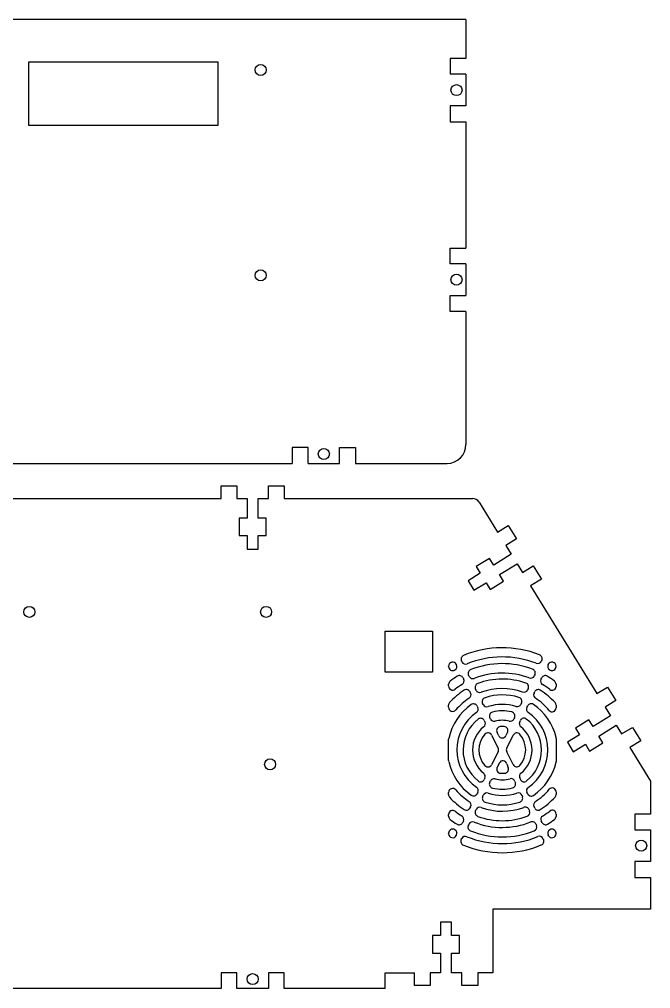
# Model space of a CAD drawing. Header units: millimetres. Extents: x -166 to 219, y -300 to 75.
# Drawn here: x 19.6 to 219.4, y -299.7 to 6.9 of the extents above; entities that cross this region are included whole.
import ezdxf

# ---------------------------------------------------------------- set-up
doc = ezdxf.new("R2010")
doc.units = ezdxf.units.MM

msp = doc.modelspace()

# ---------------------------------------------------------------- linework, layer by layer
at = {"color": 7, "linetype": 'Continuous', "lineweight": 25}
for p, q in [((160.96, 6.94), (-56.04, 6.94)), ((160.96, 6.94), (160.96, -5.45)), ((155.96, -5.45), (155.96, -10.45)), ((160.96, -5.45), (155.96, -5.45)), ((82.46, -6.56), (22.46, -6.56)), ((22.46, -6.56), (22.46, -26.56)), ((82.46, -26.56), (82.46, -6.56)), ((160.96, -10.45), (155.96, -10.45)), ((160.96, -10.45), (160.96, -20.45)), ((155.96, -20.45), (155.96, -25.45)), ((160.96, -20.45), (155.96, -20.45)), ((22.46, -26.56), (82.46, -26.56)), ((155.96, -25.45), (160.96, -25.45)), ((160.96, -25.45), (160.96, -65.45)), ((155.96, -70.45), (155.96, -65.45)), ((155.96, -65.45), (160.96, -65.45)), ((160.96, -70.45), (155.96, -70.45)), ((160.96, -70.45), (160.96, -80.45)), ((155.96, -85.45), (155.96, -80.45)), ((155.96, -80.45), (160.96, -80.45)), ((160.96, -85.45), (155.96, -85.45)), ((160.96, -85.45), (160.96, -127.56)), ((105.96, -128.56), (105.96, -133.56)), ((110.96, -128.56), (105.96, -128.56)), ((110.96, -133.56), (110.96, -128.56)), ((120.96, -133.56), (120.96, -128.56)), ((120.96, -128.56), (125.96, -128.56)), ((125.96, -128.56), (125.96, -133.56)), ((-1.04, -133.56), (105.96, -133.56)), ((110.96, -133.56), (120.96, -133.56)), ((125.96, -133.56), (154.96, -133.56)), ((83.41, -140.65), (88.41, -140.65)), ((83.41, -144.65), (83.41, -140.65)), ((88.41, -140.65), (88.41, -144.65)), ((98.41, -140.65), (103.41, -140.65)), ((98.41, -144.65), (98.41, -140.65)), ((103.41, -140.65), (103.41, -144.65)), ((-23.59, -144.65), (83.41, -144.65)), ((88.41, -144.65), (91.66, -144.65)), ((91.66, -144.65), (91.66, -150.9)), ((95.16, -144.65), (98.41, -144.65)), ((95.16, -150.9), (95.16, -144.65)), ((103.41, -144.65), (163.01, -144.65)), ((165.14, -145.84), (170.96, -155.29)), ((89.16, -150.9), (89.16, -156.4)), ((91.66, -150.9), (89.16, -150.9)), ((97.66, -150.9), (95.16, -150.9)), ((97.66, -156.4), (97.66, -150.9)), ((170.96, -155.29), (174.36, -153.2)), ((174.36, -153.2), (176.98, -157.46)), ((89.16, -156.4), (91.66, -156.4)), ((91.66, -156.4), (91.66, -160.65)), ((95.16, -156.4), (97.66, -156.4)), ((95.16, -160.65), (95.16, -156.4)), ((176.98, -157.46), (173.57, -159.55)), ((91.66, -160.65), (95.16, -160.65)), ((175.28, -162.32), (169.74, -165.73)), ((173.57, -159.55), (175.28, -162.32)), ((168.43, -163.6), (164.17, -166.22)), ((169.74, -165.73), (168.43, -163.6)), ((171.57, -168.71), (177.11, -165.3)), ((177.11, -165.3), (178.81, -168.07)), ((165.48, -168.34), (161.65, -170.7)), ((164.17, -166.22), (165.48, -168.34)), ((178.81, -168.07), (182.22, -165.98)), ((182.22, -165.98), (184.84, -170.23)), ((161.65, -170.7), (163.48, -173.68)), ((163.48, -173.68), (167.31, -171.33)), ((167.31, -171.33), (168.62, -173.46)), ((168.62, -173.46), (172.88, -170.84)), ((172.88, -170.84), (171.57, -168.71)), ((184.84, -170.23), (181.43, -172.33)), ((181.43, -172.33), (202.38, -206.4)), ((135.41, -186.65), (150.41, -186.65)), ((135.41, -199.65), (135.41, -186.65)), ((150.41, -186.65), (150.41, -199.65)), ((159.65, -196.35), (159.53, -196.1)), ((184.94, -195.9), (184.82, -196.15)), ((155.46, -197.83), (155.46, -197.7)), ((157.89, -197.13), (157.94, -197.23)), ((186.97, -197.23), (187.02, -197.13)), ((189.45, -197.7), (189.45, -197.83)), ((150.41, -199.65), (135.41, -199.65)), ((160.03, -201.42), (160.23, -201.81)), ((161.94, -200.94), (161.77, -200.6)), ((182.78, -200.44), (182.62, -200.78)), ((184.7, -201.9), (184.96, -201.37)), ((155.46, -203.99), (155.46, -203.45)), ((164.13, -205.34), (163.97, -205)), ((180.67, -204.88), (180.51, -205.22)), ((189.46, -203.41), (189.46, -204.16)), ((202.38, -206.4), (205.79, -204.31)), ((205.79, -204.31), (208.41, -208.57)), ((162.23, -205.83), (162.42, -206.21)), ((182.5, -206.31), (182.76, -205.78)), ((155.46, -210.73), (155.46, -210.08)), ((164.5, -210.37), (164.68, -210.75)), ((166.39, -209.86), (166.23, -209.53)), ((178.51, -209.41), (178.35, -209.75)), ((180.26, -210.79), (180.53, -210.26)), ((189.46, -210.05), (189.46, -210.95)), ((208.41, -208.57), (205, -210.66)), ((205, -210.66), (206.71, -213.43)), ((168.68, -214.44), (168.5, -214.1)), ((176.3, -214.05), (176.14, -214.4)), ((206.71, -213.43), (201.17, -216.84)), ((166.76, -214.91), (166.96, -215.31)), ((177.97, -215.4), (178.23, -214.86)), ((199.86, -214.71), (195.6, -217.33)), ((195.6, -217.33), (196.91, -219.45)), ((201.17, -216.84), (199.86, -214.71)), ((203, -219.82), (208.54, -216.41)), ((208.54, -216.41), (210.24, -219.18)), ((210.24, -219.18), (213.65, -217.09)), ((213.65, -217.09), (216.27, -221.34)), ((169.06, -219.52), (171.11, -223.63)), ((171.31, -219.72), (170.79, -218.67)), ((174.11, -218.65), (173.62, -219.69)), ((173.86, -223.63), (175.89, -219.57)), ((189.51, -220.57), (189.51, -227.84)), ((196.91, -219.45), (193.08, -221.81)), ((204.31, -221.95), (203, -219.82)), ((155.46, -227.56), (155.46, -220.85)), ((193.08, -221.81), (194.91, -224.79)), ((194.91, -224.79), (198.74, -222.44)), ((198.74, -222.44), (200.05, -224.57)), ((200.05, -224.57), (204.31, -221.95)), ((216.27, -221.34), (212.86, -223.44)), ((212.86, -223.44), (219.41, -234.09)), ((171.11, -224.78), (169.06, -228.89)), ((175.89, -228.85), (173.86, -224.78)), ((170.84, -229.74), (171.52, -228.38)), ((173.9, -228.57), (174.32, -229.92)), ((166.92, -233.19), (166.72, -233.58)), ((168.49, -234.46), (168.69, -234.07)), ((176.47, -234.19), (176.6, -234.6)), ((178.28, -233.64), (178.01, -233.1)), ((219.41, -234.09), (219.41, -244.54)), ((155.46, -238.33), (155.46, -237.69)), ((164.68, -237.67), (164.5, -238.04)), ((166.26, -238.93), (166.45, -238.55)), ((178.7, -238.67), (178.84, -239.08)), ((180.53, -238.15), (180.26, -237.62)), ((189.46, -237.46), (189.46, -238.36)), ((162.42, -242.2), (162.23, -242.59)), ((182.76, -242.64), (182.5, -242.11)), ((155.46, -245.2), (155.46, -244.66)), ((164, -243.46), (164.19, -243.08)), ((180.93, -243.18), (181.07, -243.59)), ((189.46, -244.5), (189.46, -245.24)), ((214.41, -244.54), (214.41, -249.54)), ((219.41, -244.54), (214.41, -244.54)), ((160.14, -246.79), (159.94, -247.17)), ((161.71, -248.06), (161.9, -247.67)), ((183.16, -247.79), (183.3, -248.2)), ((185.05, -247.22), (184.79, -246.69)), ((155.46, -250.71), (155.46, -250.58)), ((157.94, -251.19), (157.89, -251.29)), ((187.02, -251.29), (186.97, -251.19)), ((189.45, -250.58), (189.45, -250.71)), ((214.41, -249.54), (219.41, -249.54)), ((219.41, -249.54), (219.41, -259.54)), ((159.46, -252.56), (159.6, -252.28)), ((185.37, -252.31), (185.5, -252.59)), ((214.41, -259.54), (214.41, -264.54)), ((219.41, -259.54), (214.41, -259.54)), ((214.41, -264.54), (219.41, -264.54)), ((219.41, -264.54), (219.41, -274.65)), ((169.41, -274.65), (169.41, -294.74)), ((219.41, -274.65), (169.41, -274.65)), ((152.91, -278.74), (152.91, -282.99)), ((156.41, -278.74), (152.91, -278.74)), ((156.41, -282.99), (156.41, -278.74)), ((150.41, -282.99), (150.41, -288.49)), ((152.91, -282.99), (150.41, -282.99)), ((158.91, -282.99), (156.41, -282.99)), ((158.91, -288.49), (158.91, -282.99)), ((150.41, -288.49), (152.91, -288.49)), ((152.91, -288.49), (152.91, -294.74)), ((156.41, -288.49), (158.91, -288.49)), ((156.41, -294.74), (156.41, -288.49)), ((83.41, -294.74), (83.41, -299.74)), ((88.41, -294.74), (83.41, -294.74)), ((88.41, -299.74), (88.41, -294.74)), ((98.41, -294.74), (98.41, -299.74)), ((103.41, -294.74), (98.41, -294.74)), ((103.41, -299.74), (103.41, -294.74)), ((135.41, -299.74), (135.41, -294.74)), ((135.41, -294.74), (144.66, -294.74)), ((144.66, -298.74), (144.66, -294.74)), ((149.66, -294.74), (149.66, -298.74)), ((152.91, -294.74), (149.66, -294.74)), ((159.66, -294.74), (156.41, -294.74)), ((159.66, -298.74), (159.66, -294.74)), ((164.66, -294.74), (164.66, -298.74)), ((169.41, -294.74), (164.66, -294.74)), ((83.41, -299.74), (-23.59, -299.74)), ((98.41, -299.74), (88.41, -299.74)), ((135.41, -299.74), (103.41, -299.74)), ((149.66, -298.74), (144.66, -298.74)), ((164.66, -298.74), (159.66, -298.74))]:
    msp.add_line(p, q, dxfattribs=at)
for centre in [(95.96, -9.06), (157.96, -15.45), (95.96, -74.06), (157.96, -75.45), (115.96, -130.56), (22.76, -180.54), (97.69, -180.54), (98.96, -228.8), (216.41, -254.54), (93.41, -296.74)]:
    msp.add_circle(centre, 1.75, dxfattribs=at)
for centre, radius, start, end in [((154.96, -127.56), 6, 270, 0), ((163.01, -147.15), 2.5, 31.5881, 90), ((172.45, -224.2), 32.31, 68.6109, 112.2739), ((160.7, -195.52), 1.31, 112.2739, 206.504), ((172.45, -224.21), 29.41, 68.6502, 112.233), ((183.64, -195.59), 1.31, 248.6502, 334.5411), ((183.76, -195.34), 1.31, 334.5411, 68.6109), ((156.74, -197.7), 1.29, 26.504, 180), ((156.74, -197.83), 1.29, 180, 300.783), ((172.45, -224.21), 29.41, 120.6756, 120.783), ((156.79, -197.8), 1.29, 300.6756, 26.504), ((160.83, -195.77), 1.31, 206.504, 292.233), ((162.95, -200.02), 1.31, 111.3588, 206.504), ((172.45, -224.33), 27.41, 69.4913, 111.3588), ((181.6, -199.88), 1.31, 334.5411, 69.4913), ((188.12, -197.8), 1.29, 153.496, 239.3244), ((188.17, -197.7), 1.29, 360, 153.496), ((172.45, -224.21), 29.41, 59.217, 59.3244), ((188.17, -197.83), 1.29, 239.217, 0), ((172.45, -224.33), 27.41, 121.2915, 126.9657), ((158.88, -202), 1.29, 26.504, 121.2915), ((159.07, -202.38), 1.29, 301.3715, 26.504), ((163.12, -200.35), 1.31, 206.504, 291.2834), ((172.45, -224.33), 24.41, 69.5638, 111.2834), ((172.45, -224.21), 22.41, 70.5299, 110.2788), ((181.44, -200.22), 1.31, 249.5638, 334.5411), ((185.77, -202.44), 1.21, 153.496, 238.6724), ((186.04, -201.91), 1.21, 58.7812, 153.496), ((172.45, -224.33), 27.41, 52.9355, 58.7812), ((156.74, -203.45), 1.29, 126.9657, 180), ((156.74, -203.99), 1.29, 180, 307.6876), ((172.45, -224.21), 22.41, 122.5715, 138.0423), ((172.45, -224.33), 24.41, 121.3715, 127.6876), ((161.08, -206.4), 1.29, 26.504, 122.5715), ((165.14, -204.41), 1.31, 110.2788, 206.504), ((165.31, -204.75), 1.31, 206.504, 290.1653), ((172.45, -224.21), 19.41, 70.639, 110.1653), ((179.33, -204.65), 1.31, 250.639, 334.5411), ((179.49, -204.31), 1.31, 334.5411, 70.5299), ((183.84, -206.32), 1.21, 57.5235, 153.496), ((172.45, -224.21), 22.41, 41.8582, 57.5235), ((172.45, -224.33), 24.41, 51.9327, 58.6724), ((188.25, -204.16), 1.21, 231.9327, 360), ((188.25, -203.41), 1.21, 360, 52.9355), ((172.45, -224.21), 19.41, 122.6975, 139.3782), ((161.27, -206.79), 1.29, 302.6975, 26.504), ((167.4, -208.94), 1.31, 108.5135, 206.504), ((172.51, -224.21), 17.41, 72.5875, 108.5135), ((177.33, -208.85), 1.31, 334.5411, 72.5875), ((183.58, -206.85), 1.21, 153.496, 237.352), ((172.45, -224.21), 19.41, 39.9951, 57.352), ((156.74, -210.08), 1.29, 138.0423, 180), ((156.74, -210.73), 1.29, 180, 319.3782), ((172.51, -224.21), 17.41, 124.649, 167.989), ((163.34, -210.94), 1.29, 26.504, 124.649), ((163.53, -211.32), 1.29, 304.8277, 26.504), ((167.56, -209.28), 1.31, 206.504, 288.2832), ((172.5, -224.21), 14.41, 72.7361, 108.2832), ((177.17, -209.19), 1.31, 252.7361, 334.5411), ((181.34, -211.33), 1.21, 153.496, 235.5203), ((181.61, -210.8), 1.21, 55.8491, 153.496), ((172.51, -224.21), 17.41, 12.9566, 55.8491), ((188.25, -210.95), 1.21, 219.9951, 360), ((188.25, -210.05), 1.21, 360, 41.8582), ((172.5, -224.21), 14.41, 124.8277, 235.1719), ((172.45, -224.26), 12.41, 127.9482, 231.7854), ((165.61, -215.49), 1.29, 26.504, 127.9482), ((169.68, -213.51), 1.31, 104.4762, 206.504), ((169.85, -213.86), 1.31, 206.504, 284.0477), ((172.45, -224.26), 12.41, 76.1076, 104.4762), ((174.95, -213.83), 1.31, 256.5192, 334.5411), ((175.12, -213.49), 1.31, 334.5411, 76.1076), ((179.31, -215.4), 1.21, 52.2738, 153.496), ((172.45, -224.26), 12.41, 307.9905, 52.2738), ((172.5, -224.21), 14.41, 304.4797, 55.5203), ((172.45, -224.26), 9.41, 128.4125, 231.3099), ((165.81, -215.88), 1.29, 308.4125, 26.504), ((172.45, -224.26), 9.41, 76.5192, 104.0477), ((171.94, -218.1), 1.29, 94.8407, 206.504), ((172.45, -224.21), 7.41, 85.3362, 94.8407), ((172.95, -218.1), 1.29, 334.5411, 85.3362), ((179.04, -215.94), 1.21, 153.496, 231.6418), ((172.45, -224.26), 9.41, 308.6378, 51.6418), ((156.74, -220.85), 1.29, 167.989, 180), ((172.45, -224.21), 7.41, 137.8761, 222.1239), ((167.91, -220.1), 1.29, 26.504, 137.8761), ((172.46, -219.14), 1.29, 206.504, 334.5411), ((177.04, -220.14), 1.29, 41.5776, 153.496), ((172.45, -224.21), 7.41, 318.4224, 41.5776), ((188.3, -220.57), 1.21, 0, 12.9566), ((169.96, -224.21), 1.29, 333.496, 26.504), ((175.01, -224.21), 1.29, 153.496, 206.504), ((156.74, -227.56), 1.29, 180, 192.011), ((172.51, -224.21), 17.41, 192.011, 235.3505), ((167.91, -228.32), 1.29, 222.1239, 333.496), ((171.99, -230.32), 1.29, 153.496, 265.6702), ((172.67, -228.95), 1.29, 17.4036, 153.496), ((173.1, -230.3), 1.29, 276.0262, 17.4036), ((177.04, -228.27), 1.29, 206.504, 318.4224), ((172.51, -224.21), 17.41, 304.1509, 347.0434), ((188.3, -227.84), 1.21, 347.0434, 360), ((165.76, -232.62), 1.29, 333.496, 51.3099), ((172.45, -224.21), 7.41, 265.6702, 276.0262), ((179.08, -232.56), 1.21, 128.6378, 206.504), ((163.53, -237.1), 1.29, 333.496, 55.1719), ((165.57, -233.01), 1.29, 231.7854, 333.496), ((169.64, -235.03), 1.29, 153.496, 255.359), ((169.84, -234.64), 1.29, 75.8409, 153.496), ((172.45, -224.26), 9.41, 255.8409, 285.1413), ((175.25, -234.59), 1.29, 18.2942, 105.1413), ((175.38, -235), 1.29, 285.2626, 18.2942), ((179.35, -233.1), 1.21, 206.504, 307.9905), ((181.34, -237.08), 1.21, 124.4797, 206.504), ((156.74, -237.69), 1.29, 40.6227, 180), ((156.74, -238.33), 1.29, 180, 221.9578), ((172.45, -224.21), 22.41, 221.9578, 237.4282), ((172.45, -224.21), 19.41, 220.6227, 237.3022), ((163.34, -237.47), 1.29, 235.3505, 333.496), ((167.41, -239.5), 1.29, 153.496, 251.5626), ((167.6, -239.12), 1.29, 71.8219, 153.496), ((172.5, -224.21), 14.41, 251.8219, 288.522), ((172.45, -224.26), 12.41, 255.359, 285.2626), ((177.49, -239.1), 1.29, 19.0685, 108.522), ((177.62, -239.5), 1.29, 288.4942, 19.0685), ((181.61, -237.62), 1.21, 206.504, 304.1509), ((172.45, -224.21), 19.41, 302.648, 320.0049), ((172.45, -224.21), 22.41, 302.4765, 318.1418), ((188.25, -237.46), 1.21, 0, 140.0049), ((188.25, -238.36), 1.21, 318.1418, 0), ((161.27, -241.63), 1.29, 333.496, 57.3022), ((172.51, -224.21), 17.41, 251.5626, 288.4942), ((183.58, -241.57), 1.21, 122.648, 206.504), ((156.74, -244.66), 1.29, 52.3129, 180), ((156.74, -245.2), 1.29, 180, 233.0345), ((172.45, -224.33), 24.41, 232.3129, 238.393), ((158.98, -246.21), 1.29, 333.496, 58.393), ((161.08, -242.01), 1.29, 237.4282, 333.496), ((165.15, -244.03), 1.29, 153.496, 249.7812), ((165.34, -243.65), 1.29, 69.9117, 153.496), ((172.45, -224.21), 22.41, 249.7812, 290.5003), ((172.45, -224.21), 19.41, 249.9117, 290.5375), ((179.72, -243.59), 1.29, 18.6978, 110.5375), ((179.85, -244), 1.29, 290.5003, 18.6978), ((183.84, -242.1), 1.21, 206.504, 302.4765), ((185.86, -246.16), 1.21, 121.5635, 206.504), ((172.45, -224.33), 24.41, 301.5635, 308.0673), ((188.25, -244.5), 1.21, 0, 128.0673), ((188.25, -245.24), 1.21, 307.0645, 0), ((172.45, -224.33), 27.41, 233.0345, 238.4768), ((158.79, -246.6), 1.29, 238.4768, 333.496), ((162.86, -248.63), 1.29, 153.496, 248.4592), ((163.05, -248.24), 1.29, 68.5421, 153.496), ((172.45, -224.33), 24.41, 248.5421, 291.6763), ((181.95, -248.21), 1.29, 18.7749, 111.6763), ((182.08, -248.61), 1.29, 291.6287, 18.7749), ((186.13, -246.68), 1.21, 206.504, 301.4494), ((172.45, -224.33), 27.41, 301.4494, 307.0645), ((156.74, -250.58), 1.29, 59.217, 180), ((156.74, -250.71), 1.29, 180, 333.496), ((172.45, -224.21), 29.41, 239.217, 239.3244), ((156.79, -250.61), 1.29, 333.496, 59.3244), ((172.45, -224.33), 27.41, 248.4592, 291.6287), ((188.12, -250.61), 1.29, 120.6756, 206.504), ((188.17, -250.71), 1.29, 206.504, 0), ((172.45, -224.21), 29.41, 300.6756, 300.783), ((188.17, -250.58), 1.29, 360, 120.783), ((160.62, -253.13), 1.29, 153.496, 247.7431), ((160.75, -252.86), 1.29, 67.7826, 153.496), ((172.45, -224.2), 32.54, 247.7431, 292.3213), ((172.45, -224.21), 29.66, 247.7826, 292.3032), ((184.2, -252.84), 1.29, 24.4247, 112.3032), ((184.33, -253.12), 1.29, 292.3213, 24.4247)]:
    msp.add_arc(centre, radius, start, end, dxfattribs=at)

doc.saveas('drawing.dxf')
